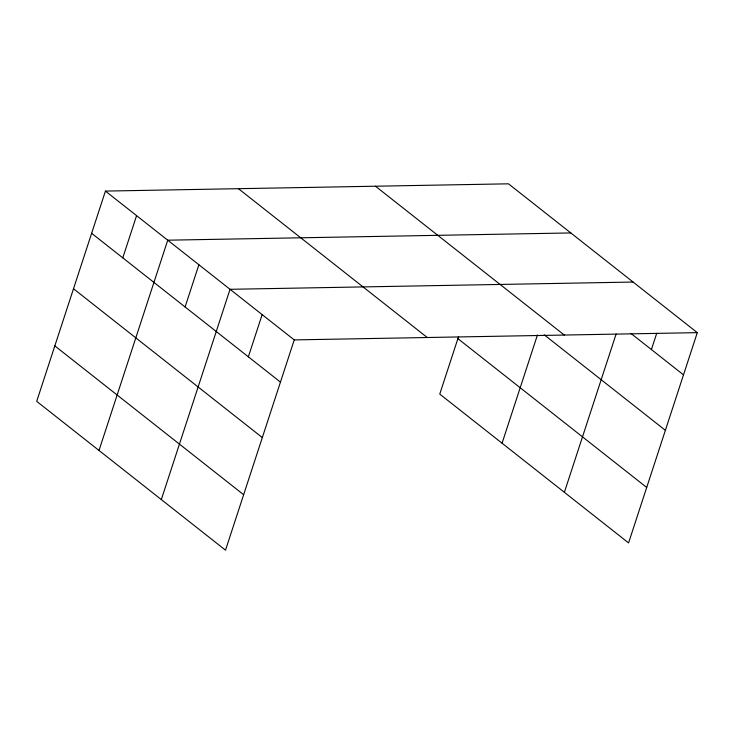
<?xml version="1.0" encoding="UTF-8"?>
<svg xmlns="http://www.w3.org/2000/svg" width="734" height="734" viewBox="0 0 734 734"><rect width="100%" height="100%" fill="white"/><g stroke="black" fill="none" stroke-linecap="round" stroke-linejoin="round"><path stroke-width="1.1" d="M105.43 191.088L36.7 401.351L225.512 550.179L294.242 339.906L105.43 191.088L508.488 183.821L697.3 332.649L628.57 542.912L439.758 394.094L458.594 336.475M122.789 257.845L136.579 215.64M99.007 450.465L167.737 240.192L570.795 232.935M185.096 306.959L198.886 264.754M161.315 499.579L230.045 289.306L633.103 282.049M248.349 356.816L262.148 314.611M502.065 443.208L537.462 334.915M564.373 492.312L616.11 334.043M651.407 349.549L656.71 333.319M294.242 339.906L697.3 332.649M630.901 333.392L683.501 374.854M375.478 186.216L564.29 335.043M544.215 334.814L665.38 430.317M457.888 338.631L646.7 487.459M238.44 188.684L427.252 337.512M91.631 233.293L280.443 382.111M73.501 288.756L262.322 437.574M54.83 345.897L243.642 494.716"/></g></svg>
